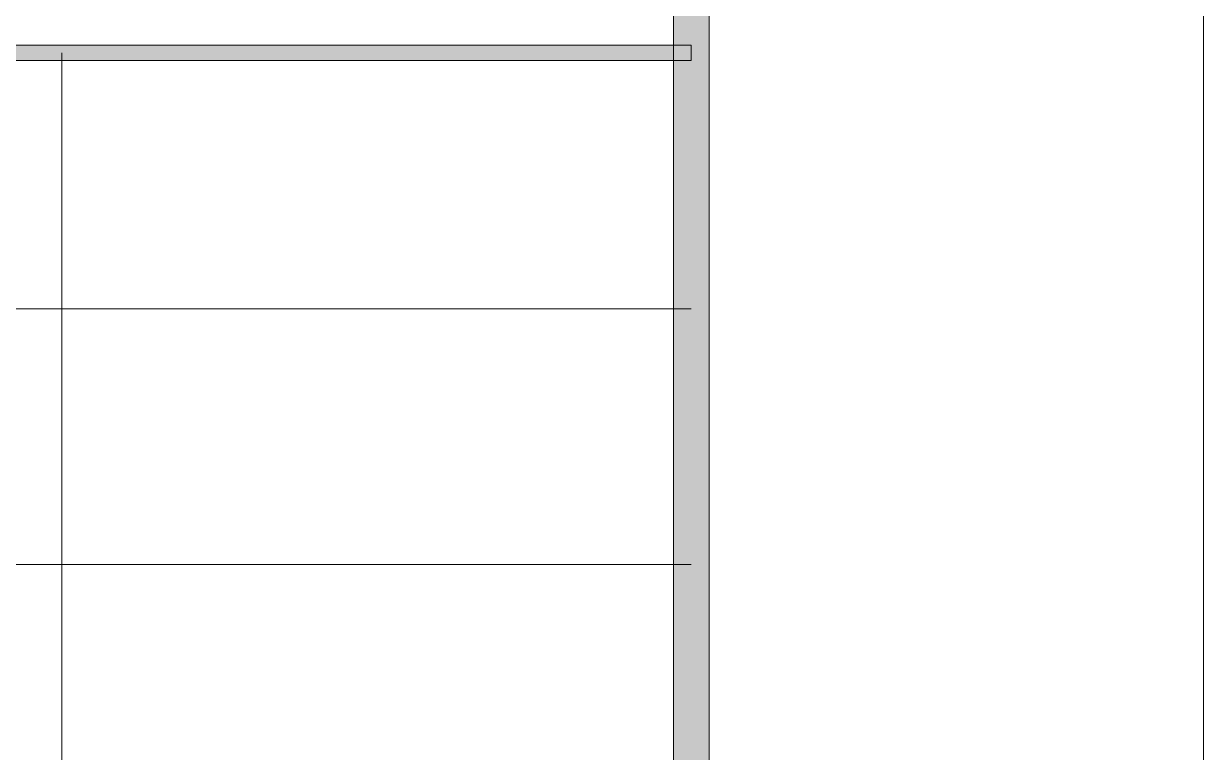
# Model space of a CAD drawing. Header units: millimetres. Extents: x 0 to 586, y 0 to 414.
# Drawn here: x 562.92 to 585.63, y 104.85 to 118.88 of the extents above; entities that cross this region are included whole.
import ezdxf

# ---------------------------------------------------------------- set-up
doc = ezdxf.new("R2010")
doc.units = ezdxf.units.MM

msp = doc.modelspace()

# ---------------------------------------------------------------- hatches: boundary and pattern name
h = msp.add_hatch(color=0)
h.dxf.hatch_style = 2
h.paths.add_polyline_path([(576.117861, 9.514417), (575.429944, 10.205861), (575.429944, 403.877639), (576.117861, 404.569083)])
h = msp.add_hatch(color=0)
h.dxf.hatch_style = 2
h.paths.add_polyline_path([(541.390417, 118.166444), (541.390417, 118.45925), (575.772139, 118.45925), (575.772139, 118.166444)])
h = msp.add_hatch(color=0)
h.dxf.hatch_style = 2
h.paths.add_polyline_path([(567.464222, 112.814806), (567.464222, 112.885361)])
h = msp.add_hatch(color=0)
h.dxf.hatch_style = 2
h.paths.add_polyline_path([(567.527722, 112.835972), (567.527722, 112.931222)])
h = msp.add_hatch(color=0)
h.dxf.hatch_style = 2
h.paths.add_polyline_path([(567.53125, 112.835972), (567.53125, 112.93475)])
h = msp.add_hatch(color=0)
h.dxf.hatch_style = 2
h.paths.add_polyline_path([(567.630028, 112.87125), (567.630028, 112.973556)])
h = msp.add_hatch(color=0)
h.dxf.hatch_style = 2
h.paths.add_polyline_path([(567.637083, 112.874778), (567.637083, 112.977083)])
h = msp.add_hatch(color=0)
h.dxf.hatch_style = 2
h.paths.add_polyline_path([(567.760556, 112.913583), (567.760556, 113.005306)])
h = msp.add_hatch(color=0)
h.dxf.hatch_style = 2
h.paths.add_polyline_path([(567.764083, 112.913583), (567.764083, 113.008833)])
h = msp.add_hatch(color=0)
h.dxf.hatch_style = 2
h.paths.add_polyline_path([(567.838167, 112.93475), (567.838167, 113.019417)])
h = msp.add_hatch(color=0)
h.dxf.hatch_style = 2
h.paths.add_polyline_path([(567.845222, 112.93475), (567.845222, 113.022944)])
h = msp.add_hatch(color=0)
h.dxf.hatch_style = 2
h.paths.add_polyline_path([(567.965167, 112.9665), (567.965167, 113.058222)])
h = msp.add_hatch(color=0)
h.dxf.hatch_style = 2
h.paths.add_polyline_path([(567.972222, 112.970028), (567.972222, 113.06175)])
h = msp.add_hatch(color=0)
h.dxf.hatch_style = 2
h.paths.add_polyline_path([(568.085111, 112.423222), (568.085111, 113.047639)])
h = msp.add_hatch(color=0)
h.dxf.hatch_style = 2
h.paths.add_polyline_path([(568.113333, 112.2045), (568.113333, 113.037056)])
h = msp.add_hatch(color=0)
h.dxf.hatch_style = 2
h.paths.add_polyline_path([(568.120389, 111.996361), (568.120389, 113.033528)])
h = msp.add_hatch(color=0)
h.dxf.hatch_style = 2
h.paths.add_polyline_path([(568.127444, 111.98225), (568.127444, 113.033528)])
h = msp.add_hatch(color=0)
h.dxf.hatch_style = 2
h.paths.add_polyline_path([(568.183889, 112.557278), (568.183889, 113.012361)])
h = msp.add_hatch(color=0)
h.dxf.hatch_style = 2
h.paths.add_polyline_path([(568.187417, 112.560806), (568.187417, 113.012361)])
h = msp.add_hatch(color=0)
h.dxf.hatch_style = 2
h.paths.add_polyline_path([(568.187417, 112.560806), (568.187417, 113.012361)])
h = msp.add_hatch(color=0)
h.dxf.hatch_style = 2
h.paths.add_polyline_path([(568.190944, 112.564333), (568.190944, 113.008833)])
h = msp.add_hatch(color=0)
h.dxf.hatch_style = 2
h.paths.add_polyline_path([(568.190944, 112.564333), (568.190944, 113.008833)])
h = msp.add_hatch(color=0)
h.dxf.hatch_style = 2
h.paths.add_polyline_path([(568.194472, 112.564333), (568.194472, 113.008833)])
h = msp.add_hatch(color=0)
h.dxf.hatch_style = 2
h.paths.add_polyline_path([(567.3725, 112.786583), (567.361917, 112.786583)])
h = msp.add_hatch(color=0)
h.dxf.hatch_style = 2
h.paths.add_polyline_path([(567.3725, 112.786583), (567.390139, 112.793639)])
h = msp.add_hatch(color=0)
h.dxf.hatch_style = 2
h.paths.add_polyline_path([(568.250917, 112.592556), (568.250917, 112.814806)])
h = msp.add_hatch(color=0)
h.dxf.hatch_style = 2
h.paths.add_polyline_path([(568.257972, 112.596083), (568.257972, 112.814806)])
h = msp.add_hatch(color=0)
h.dxf.hatch_style = 2
h.paths.add_polyline_path([(568.282667, 112.606667), (568.282667, 112.800694)])
h = msp.add_hatch(color=0)
h.dxf.hatch_style = 2
h.paths.add_polyline_path([(568.286194, 112.610194), (568.286194, 112.797167)])
h = msp.add_hatch(color=0)
h.dxf.hatch_style = 2
h.paths.add_polyline_path([(568.342639, 112.356194), (568.342639, 112.768944)])
h = msp.add_hatch(color=0)
h.dxf.hatch_style = 2
h.paths.add_polyline_path([(568.349694, 112.359722), (568.349694, 112.765417)])
h = msp.add_hatch(color=0)
h.dxf.hatch_style = 2
h.paths.add_polyline_path([(568.377917, 112.409111), (568.377917, 112.751306)])
h = msp.add_hatch(color=0)
h.dxf.hatch_style = 2
h.paths.add_polyline_path([(568.377917, 112.409111), (568.377917, 112.751306)])
h = msp.add_hatch(color=0)
h.dxf.hatch_style = 2
h.paths.add_polyline_path([(568.384972, 112.416167), (568.384972, 112.747778)])
h = msp.add_hatch(color=0)
h.dxf.hatch_style = 2
h.paths.add_polyline_path([(568.187417, 111.297861), (568.187417, 112.532583)])
h = msp.add_hatch(color=0)
h.dxf.hatch_style = 2
h.paths.add_polyline_path([(568.190944, 111.297861), (568.190944, 112.504361)])
h = msp.add_hatch(color=0)
h.dxf.hatch_style = 2
h.paths.add_polyline_path([(568.257972, 112.10925), (568.257972, 112.4585)])
h = msp.add_hatch(color=0)
h.dxf.hatch_style = 2
h.paths.add_polyline_path([(568.282667, 112.260944), (568.282667, 112.511417)])
h = msp.add_hatch(color=0)
h.dxf.hatch_style = 2
h.paths.add_polyline_path([(570.681556, 112.504361), (570.681556, 112.514944)])
h = msp.add_hatch(color=0)
h.dxf.hatch_style = 2
h.paths.add_polyline_path([(570.681556, 112.504361), (570.681556, 112.514944)])
h = msp.add_hatch(color=0)
h.dxf.hatch_style = 2
h.paths.add_polyline_path([(570.685083, 112.497306), (570.685083, 112.518472)])
h = msp.add_hatch(color=0)
h.dxf.hatch_style = 2
h.paths.add_polyline_path([(570.797972, 112.200972), (570.797972, 112.606667)])
h = msp.add_hatch(color=0)
h.dxf.hatch_style = 2
h.paths.add_polyline_path([(570.829722, 112.250361), (570.829722, 112.610194)])
h = msp.add_hatch(color=0)
h.dxf.hatch_style = 2
h.paths.add_polyline_path([(570.83325, 112.257417), (570.83325, 112.603139)])
h = msp.add_hatch(color=0)
h.dxf.hatch_style = 2
h.paths.add_polyline_path([(570.83325, 112.257417), (570.83325, 112.603139)])
h = msp.add_hatch(color=0)
h.dxf.hatch_style = 2
h.paths.add_polyline_path([(570.836778, 112.264472), (570.836778, 112.599611)])
h = msp.add_hatch(color=0)
h.dxf.hatch_style = 2
h.paths.add_polyline_path([(568.109806, 112.014), (568.109806, 112.197444)])
h = msp.add_hatch(color=0)
h.dxf.hatch_style = 2
h.paths.add_polyline_path([(568.113333, 112.021056), (568.113333, 112.2045)])
h = msp.add_hatch(color=0)
h.dxf.hatch_style = 2
h.paths.add_polyline_path([(570.681556, 111.978722), (570.681556, 112.200972)])
h = msp.add_hatch(color=0)
h.dxf.hatch_style = 2
h.paths.add_polyline_path([(570.685083, 111.985778), (570.685083, 112.208028)])
h = msp.add_hatch(color=0)
h.dxf.hatch_style = 2
h.paths.add_polyline_path([(568.250917, 111.252), (568.250917, 112.084556)])
h = msp.add_hatch(color=0)
h.dxf.hatch_style = 2
h.paths.add_polyline_path([(570.596889, 111.816444), (570.596889, 112.017528)])
h = msp.add_hatch(color=0)
h.dxf.hatch_style = 2
h.paths.add_polyline_path([(570.6745, 111.961083), (570.6745, 112.179806)])
h = msp.add_hatch(color=0)
h.dxf.hatch_style = 2
h.paths.add_polyline_path([(568.282667, 111.026222), (568.282667, 111.85525)])
h = msp.add_hatch(color=0)
h.dxf.hatch_style = 2
h.paths.add_polyline_path([(568.286194, 111.022694), (568.286194, 111.848194)])
h = msp.add_hatch(color=0)
h.dxf.hatch_style = 2
h.paths.add_polyline_path([(568.342639, 110.895694), (568.342639, 111.742361)])
h = msp.add_hatch(color=0)
h.dxf.hatch_style = 2
h.paths.add_polyline_path([(568.349694, 110.90275), (568.349694, 111.735306)])
h = msp.add_hatch(color=0)
h.dxf.hatch_style = 2
h.paths.add_polyline_path([(570.596889, 111.654167), (570.596889, 111.752944)])
h = msp.add_hatch(color=0)
h.dxf.hatch_style = 2
h.paths.add_polyline_path([(570.603944, 111.654167), (570.603944, 111.752944)])
h = msp.add_hatch(color=0)
h.dxf.hatch_style = 2
h.paths.add_polyline_path([(570.6745, 111.650639), (570.6745, 111.742361)])
h = msp.add_hatch(color=0)
h.dxf.hatch_style = 2
h.paths.add_polyline_path([(570.678028, 111.650639), (570.678028, 111.742361)])
h = msp.add_hatch(color=0)
h.dxf.hatch_style = 2
h.paths.add_polyline_path([(570.678028, 111.650639), (570.678028, 111.742361)])
h = msp.add_hatch(color=0)
h.dxf.hatch_style = 2
h.paths.add_polyline_path([(570.681556, 111.647111), (570.681556, 111.742361)])
h = msp.add_hatch(color=0)
h.dxf.hatch_style = 2
h.paths.add_polyline_path([(570.681556, 111.647111), (570.681556, 111.742361)])
h = msp.add_hatch(color=0)
h.dxf.hatch_style = 2
h.paths.add_polyline_path([(570.685083, 111.647111), (570.685083, 111.738833)])
h = msp.add_hatch(color=0)
h.dxf.hatch_style = 2
h.paths.add_polyline_path([(571.821028, 111.781167), (571.821028, 111.897583)])
h = msp.add_hatch(color=0)
h.dxf.hatch_style = 2
h.paths.add_polyline_path([(571.824556, 111.774111), (571.824556, 111.901111)])
h = msp.add_hatch(color=0)
h.dxf.hatch_style = 2
h.paths.add_polyline_path([(571.870417, 111.668278), (571.870417, 111.865833)])
h = msp.add_hatch(color=0)
h.dxf.hatch_style = 2
h.paths.add_polyline_path([(567.464222, 111.259056), (567.464222, 111.668278)])
h = msp.add_hatch(color=0)
h.dxf.hatch_style = 2
h.paths.add_polyline_path([(567.471278, 111.259056), (567.471278, 111.675333)])
h = msp.add_hatch(color=0)
h.dxf.hatch_style = 2
h.paths.add_polyline_path([(567.527722, 111.625944), (567.527722, 111.724722)])
h = msp.add_hatch(color=0)
h.dxf.hatch_style = 2
h.paths.add_polyline_path([(567.527722, 111.301389), (567.527722, 111.625944)])
h = msp.add_hatch(color=0)
h.dxf.hatch_style = 2
h.paths.add_polyline_path([(567.53125, 111.633), (567.53125, 111.72825)])
h = msp.add_hatch(color=0)
h.dxf.hatch_style = 2
h.paths.add_polyline_path([(567.760556, 111.506), (567.760556, 111.66475)])
h = msp.add_hatch(color=0)
h.dxf.hatch_style = 2
h.paths.add_polyline_path([(567.764083, 111.513056), (567.764083, 111.668278)])
h = msp.add_hatch(color=0)
h.dxf.hatch_style = 2
h.paths.add_polyline_path([(568.078056, 111.167333), (568.078056, 111.541278)])
h = msp.add_hatch(color=0)
h.dxf.hatch_style = 2
h.paths.add_polyline_path([(568.109806, 111.354306), (568.109806, 111.573028)])
h = msp.add_hatch(color=0)
h.dxf.hatch_style = 2
h.paths.add_polyline_path([(568.113333, 111.350778), (568.113333, 111.576556)])
h = msp.add_hatch(color=0)
h.dxf.hatch_style = 2
h.paths.add_polyline_path([(568.113333, 111.350778), (568.113333, 111.576556)])
h = msp.add_hatch(color=0)
h.dxf.hatch_style = 2
h.paths.add_polyline_path([(568.120389, 111.34725), (568.120389, 111.587139)])
h = msp.add_hatch(color=0)
h.dxf.hatch_style = 2
h.paths.add_polyline_path([(568.127444, 111.343722), (568.127444, 111.590667)])
h = msp.add_hatch(color=0)
h.dxf.hatch_style = 2
h.paths.add_polyline_path([(568.183889, 111.301389), (568.183889, 111.647111)])
h = msp.add_hatch(color=0)
h.dxf.hatch_style = 2
h.paths.add_polyline_path([(568.187417, 111.297861), (568.187417, 111.650639)])
h = msp.add_hatch(color=0)
h.dxf.hatch_style = 2
h.paths.add_polyline_path([(570.797972, 111.460139), (570.797972, 111.724722)])
h = msp.add_hatch(color=0)
h.dxf.hatch_style = 2
h.paths.add_polyline_path([(570.822667, 111.647111), (570.829722, 111.721194)])
h = msp.add_hatch(color=0)
h.dxf.hatch_style = 2
h.paths.add_polyline_path([(567.630028, 111.375472), (567.630028, 111.502472)])
h = msp.add_hatch(color=0)
h.dxf.hatch_style = 2
h.paths.add_polyline_path([(567.965167, 111.234361), (567.965167, 111.354306)])
h = msp.add_hatch(color=0)
h.dxf.hatch_style = 2
h.paths.add_polyline_path([(567.972222, 111.227306), (567.972222, 111.357833)])
h = msp.add_hatch(color=0)
h.dxf.hatch_style = 2
h.paths.add_polyline_path([(568.109806, 111.149694), (568.109806, 111.354306)])
h = msp.add_hatch(color=0)
h.dxf.hatch_style = 2
h.paths.add_polyline_path([(568.113333, 111.149694), (568.113333, 111.350778)])
h = msp.add_hatch(color=0)
h.dxf.hatch_style = 2
h.paths.add_polyline_path([(568.113333, 111.149694), (568.113333, 111.350778)])
h = msp.add_hatch(color=0)
h.dxf.hatch_style = 2
h.paths.add_polyline_path([(568.120389, 111.142639), (568.120389, 111.34725)])
h = msp.add_hatch(color=0)
h.dxf.hatch_style = 2
h.paths.add_polyline_path([(568.120389, 111.142639), (568.120389, 111.34725)])
h = msp.add_hatch(color=0)
h.dxf.hatch_style = 2
h.paths.add_polyline_path([(568.127444, 111.142639), (568.127444, 111.343722)])
h = msp.add_hatch(color=0)
h.dxf.hatch_style = 2
h.paths.add_polyline_path([(568.183889, 111.100306), (568.183889, 111.301389)])
h = msp.add_hatch(color=0)
h.dxf.hatch_style = 2
h.paths.add_polyline_path([(568.187417, 111.096778), (568.187417, 111.297861)])
h = msp.add_hatch(color=0)
h.dxf.hatch_style = 2
h.paths.add_polyline_path([(568.187417, 111.096778), (568.187417, 111.297861)])
h = msp.add_hatch(color=0)
h.dxf.hatch_style = 2
h.paths.add_polyline_path([(568.190944, 111.09325), (568.190944, 111.297861)])
h = msp.add_hatch(color=0)
h.dxf.hatch_style = 2
h.paths.add_polyline_path([(568.190944, 111.09325), (568.190944, 111.297861)])
h = msp.add_hatch(color=0)
h.dxf.hatch_style = 2
h.paths.add_polyline_path([(568.194472, 111.089722), (568.194472, 111.294333)])
h = msp.add_hatch(color=0)
h.dxf.hatch_style = 2
h.paths.add_polyline_path([(568.370861, 110.923917), (568.370861, 111.336667)])
h = msp.add_hatch(color=0)
h.dxf.hatch_style = 2
h.paths.add_polyline_path([(568.377917, 110.930972), (568.377917, 111.28375)])
h = msp.add_hatch(color=0)
h.dxf.hatch_style = 2
h.paths.add_polyline_path([(568.384972, 110.9345), (568.384972, 111.280222)])
h = msp.add_hatch(color=0)
h.dxf.hatch_style = 2
h.paths.add_polyline_path([(570.6745, 110.930972), (570.6745, 111.396639)])
h = msp.add_hatch(color=0)
h.dxf.hatch_style = 2
h.paths.add_polyline_path([(570.681556, 111.086194), (570.681556, 111.414278)])
h = msp.add_hatch(color=0)
h.dxf.hatch_style = 2
h.paths.add_polyline_path([(571.863361, 110.793389), (571.863361, 111.382528)])
h = msp.add_hatch(color=0)
h.dxf.hatch_style = 2
h.paths.add_polyline_path([(566.804528, 110.969778), (566.804528, 111.089722)])
h = msp.add_hatch(color=0)
h.dxf.hatch_style = 2
h.paths.add_polyline_path([(567.760556, 110.987417), (567.760556, 111.199083)])
h = msp.add_hatch(color=0)
h.dxf.hatch_style = 2
h.paths.add_polyline_path([(567.764083, 110.990944), (567.764083, 111.202611)])
h = msp.add_hatch(color=0)
h.dxf.hatch_style = 2
h.paths.add_polyline_path([(567.838167, 111.075611), (567.838167, 111.255528)])
h = msp.add_hatch(color=0)
h.dxf.hatch_style = 2
h.paths.add_polyline_path([(567.845222, 111.082667), (567.845222, 111.262583)])
h = msp.add_hatch(color=0)
h.dxf.hatch_style = 2
h.paths.add_polyline_path([(568.250917, 111.047389), (568.250917, 111.252)])
h = msp.add_hatch(color=0)
h.dxf.hatch_style = 2
h.paths.add_polyline_path([(568.257972, 111.047389), (568.257972, 111.248472)])
h = msp.add_hatch(color=0)
h.dxf.hatch_style = 2
h.paths.add_polyline_path([(568.497861, 111.015639), (568.497861, 111.146167)])
h = msp.add_hatch(color=0)
h.dxf.hatch_style = 2
h.paths.add_polyline_path([(568.593111, 111.0615), (568.593111, 111.170861)])
h = msp.add_hatch(color=0)
h.dxf.hatch_style = 2
h.paths.add_polyline_path([(568.600167, 111.068556), (568.600167, 111.174389)])
h = msp.add_hatch(color=0)
h.dxf.hatch_style = 2
h.paths.add_polyline_path([(568.663667, 111.086194), (568.663667, 111.199083)])
h = msp.add_hatch(color=0)
h.dxf.hatch_style = 2
h.paths.add_polyline_path([(568.670722, 111.089722), (568.670722, 111.202611)])
h = msp.add_hatch(color=0)
h.dxf.hatch_style = 2
h.paths.add_polyline_path([(568.773028, 111.125), (568.773028, 111.213194)])
h = msp.add_hatch(color=0)
h.dxf.hatch_style = 2
h.paths.add_polyline_path([(568.776556, 111.125), (568.776556, 111.213194)])
h = msp.add_hatch(color=0)
h.dxf.hatch_style = 2
h.paths.add_polyline_path([(568.776556, 111.125), (568.776556, 111.213194)])
h = msp.add_hatch(color=0)
h.dxf.hatch_style = 2
h.paths.add_polyline_path([(568.783611, 111.121472), (568.783611, 111.216722)])
h = msp.add_hatch(color=0)
h.dxf.hatch_style = 2
h.paths.add_polyline_path([(568.836528, 111.117944), (568.836528, 111.22025)])
h = msp.add_hatch(color=0)
h.dxf.hatch_style = 2
h.paths.add_polyline_path([(568.840056, 111.117944), (568.840056, 111.22025)])
h = msp.add_hatch(color=0)
h.dxf.hatch_style = 2
h.paths.add_polyline_path([(568.995278, 111.09325), (568.995278, 111.202611)])
h = msp.add_hatch(color=0)
h.dxf.hatch_style = 2
h.paths.add_polyline_path([(568.998806, 111.09325), (568.998806, 111.199083)])
h = msp.add_hatch(color=0)
h.dxf.hatch_style = 2
h.paths.add_polyline_path([(569.108167, 111.0615), (569.108167, 111.160278)])
h = msp.add_hatch(color=0)
h.dxf.hatch_style = 2
h.paths.add_polyline_path([(569.111694, 111.057972), (569.111694, 111.15675)])
h = msp.add_hatch(color=0)
h.dxf.hatch_style = 2
h.paths.add_polyline_path([(570.596889, 111.015639), (570.596889, 111.241417)])
h = msp.add_hatch(color=0)
h.dxf.hatch_style = 2
h.paths.add_polyline_path([(570.678028, 110.930972), (570.678028, 111.0615)])
h = msp.add_hatch(color=0)
h.dxf.hatch_style = 2
h.paths.add_polyline_path([(570.681556, 110.927444), (570.681556, 111.0615)])
h = msp.add_hatch(color=0)
h.dxf.hatch_style = 2
h.paths.add_polyline_path([(570.681556, 110.927444), (570.681556, 111.0615)])
h = msp.add_hatch(color=0)
h.dxf.hatch_style = 2
h.paths.add_polyline_path([(570.685083, 110.923917), (570.685083, 111.057972)])
h = msp.add_hatch(color=0)
h.dxf.hatch_style = 2
h.paths.add_polyline_path([(571.821028, 110.800444), (571.821028, 111.262583)])
h = msp.add_hatch(color=0)
h.dxf.hatch_style = 2
h.paths.add_polyline_path([(566.698694, 110.525278), (566.698694, 110.920389)])
h = msp.add_hatch(color=0)
h.dxf.hatch_style = 2
h.paths.add_polyline_path([(567.527722, 110.71225), (567.527722, 110.948611)])
h = msp.add_hatch(color=0)
h.dxf.hatch_style = 2
h.paths.add_polyline_path([(567.53125, 110.719306), (567.53125, 110.952139)])
h = msp.add_hatch(color=0)
h.dxf.hatch_style = 2
h.paths.add_polyline_path([(568.183889, 110.638167), (568.183889, 110.853361)])
h = msp.add_hatch(color=0)
h.dxf.hatch_style = 2
h.paths.add_polyline_path([(568.187417, 110.645222), (568.187417, 110.860417)])
h = msp.add_hatch(color=0)
h.dxf.hatch_style = 2
h.paths.add_polyline_path([(568.187417, 110.645222), (568.187417, 110.860417)])
h = msp.add_hatch(color=0)
h.dxf.hatch_style = 2
h.paths.add_polyline_path([(568.190944, 110.652278), (568.190944, 110.867472)])
h = msp.add_hatch(color=0)
h.dxf.hatch_style = 2
h.paths.add_polyline_path([(568.194472, 110.662861), (568.194472, 110.874528)])
h = msp.add_hatch(color=0)
h.dxf.hatch_style = 2
h.paths.add_polyline_path([(568.250917, 110.77575), (568.250917, 110.96625)])
h = msp.add_hatch(color=0)
h.dxf.hatch_style = 2
h.paths.add_polyline_path([(568.257972, 110.782806), (568.257972, 110.973306)])
h = msp.add_hatch(color=0)
h.dxf.hatch_style = 2
h.paths.add_polyline_path([(568.282667, 110.835722), (568.282667, 111.015639)])
h = msp.add_hatch(color=0)
h.dxf.hatch_style = 2
h.paths.add_polyline_path([(568.286194, 110.83925), (568.286194, 111.022694)])
h = msp.add_hatch(color=0)
h.dxf.hatch_style = 2
h.paths.add_polyline_path([(570.794444, 110.867472), (570.794444, 111.008583)])
h = msp.add_hatch(color=0)
h.dxf.hatch_style = 2
h.paths.add_polyline_path([(570.797972, 110.867472), (570.797972, 111.005056)])
h = msp.add_hatch(color=0)
h.dxf.hatch_style = 2
h.paths.add_polyline_path([(570.822667, 110.856889), (570.822667, 110.998)])
h = msp.add_hatch(color=0)
h.dxf.hatch_style = 2
h.paths.add_polyline_path([(570.829722, 110.849833), (570.829722, 110.990944)])
h = msp.add_hatch(color=0)
h.dxf.hatch_style = 2
h.paths.add_polyline_path([(570.829722, 110.849833), (570.829722, 110.990944)])
h = msp.add_hatch(color=0)
h.dxf.hatch_style = 2
h.paths.add_polyline_path([(570.83325, 110.849833), (570.83325, 110.990944)])
h = msp.add_hatch(color=0)
h.dxf.hatch_style = 2
h.paths.add_polyline_path([(570.836778, 110.627583), (570.836778, 110.987417)])
h = msp.add_hatch(color=0)
h.dxf.hatch_style = 2
h.paths.add_polyline_path([(572.025639, 110.8075), (572.025639, 110.941556)])
h = msp.add_hatch(color=0)
h.dxf.hatch_style = 2
h.paths.add_polyline_path([(572.029167, 110.811028), (572.029167, 110.941556)])
h = msp.add_hatch(color=0)
h.dxf.hatch_style = 2
h.paths.add_polyline_path([(568.776556, 110.091361), (568.776556, 110.821611)])
h = msp.add_hatch(color=0)
h.dxf.hatch_style = 2
h.paths.add_polyline_path([(568.783611, 110.073722), (568.783611, 110.818083)])
h = msp.add_hatch(color=0)
h.dxf.hatch_style = 2
h.paths.add_polyline_path([(568.593111, 109.601), (568.593111, 110.26775)])
h = msp.add_hatch(color=0)
h.dxf.hatch_style = 2
h.paths.add_polyline_path([(569.108167, 110.052556), (569.108167, 110.271278)])
h = msp.add_hatch(color=0)
h.dxf.hatch_style = 2
h.paths.add_polyline_path([(569.111694, 110.059611), (569.111694, 110.278333)])
h = msp.add_hatch(color=0)
h.dxf.hatch_style = 2
h.paths.add_polyline_path([(568.663667, 109.615111), (568.663667, 109.925556)])
h = msp.add_hatch(color=0)
h.dxf.hatch_style = 2
h.paths.add_polyline_path([(568.995278, 109.872639), (568.995278, 110.105472)])
h = msp.add_hatch(color=0)
h.dxf.hatch_style = 2
h.paths.add_polyline_path([(568.998806, 109.879694), (568.998806, 110.101944)])
h = msp.add_hatch(color=0)
h.dxf.hatch_style = 2
h.paths.add_polyline_path([(568.773028, 109.639806), (568.773028, 109.7915)])
h = msp.add_hatch(color=0)
h.dxf.hatch_style = 2
h.paths.add_polyline_path([(568.776556, 109.639806), (568.776556, 109.798556)])
h = msp.add_hatch(color=0)
h.dxf.hatch_style = 2
h.paths.add_polyline_path([(568.776556, 109.639806), (568.776556, 109.798556)])
h = msp.add_hatch(color=0)
h.dxf.hatch_style = 2
h.paths.add_polyline_path([(568.836528, 109.653917), (568.836528, 109.88675)])
h = msp.add_hatch(color=0)
h.dxf.hatch_style = 2
h.paths.add_polyline_path([(568.840056, 109.657444), (568.840056, 109.893806)])

# ---------------------------------------------------------------- linework, layer by layer
at = {"color": 0, "lineweight": 0}
for points in [[(0, 0), (585.632278, 0), (585.632278, 414.0835), (0, 414.0835)], [(576.117861, 9.514417), (575.429944, 10.205861), (575.429944, 403.877639), (576.117861, 404.569083)], [(541.390417, 118.166444), (541.390417, 118.45925), (575.772139, 118.45925), (575.772139, 118.166444)]]:
    msp.add_lwpolyline(points, close=True, dxfattribs=at)
for points in [[(563.65775, 78.902278), (563.65775, 118.311083)], [(541.390417, 113.386306), (575.772139, 113.386306)], [(551.550417, 108.461528), (575.772139, 108.461528)]]:
    msp.add_lwpolyline(points, dxfattribs=at)

doc.saveas('drawing.dxf')
